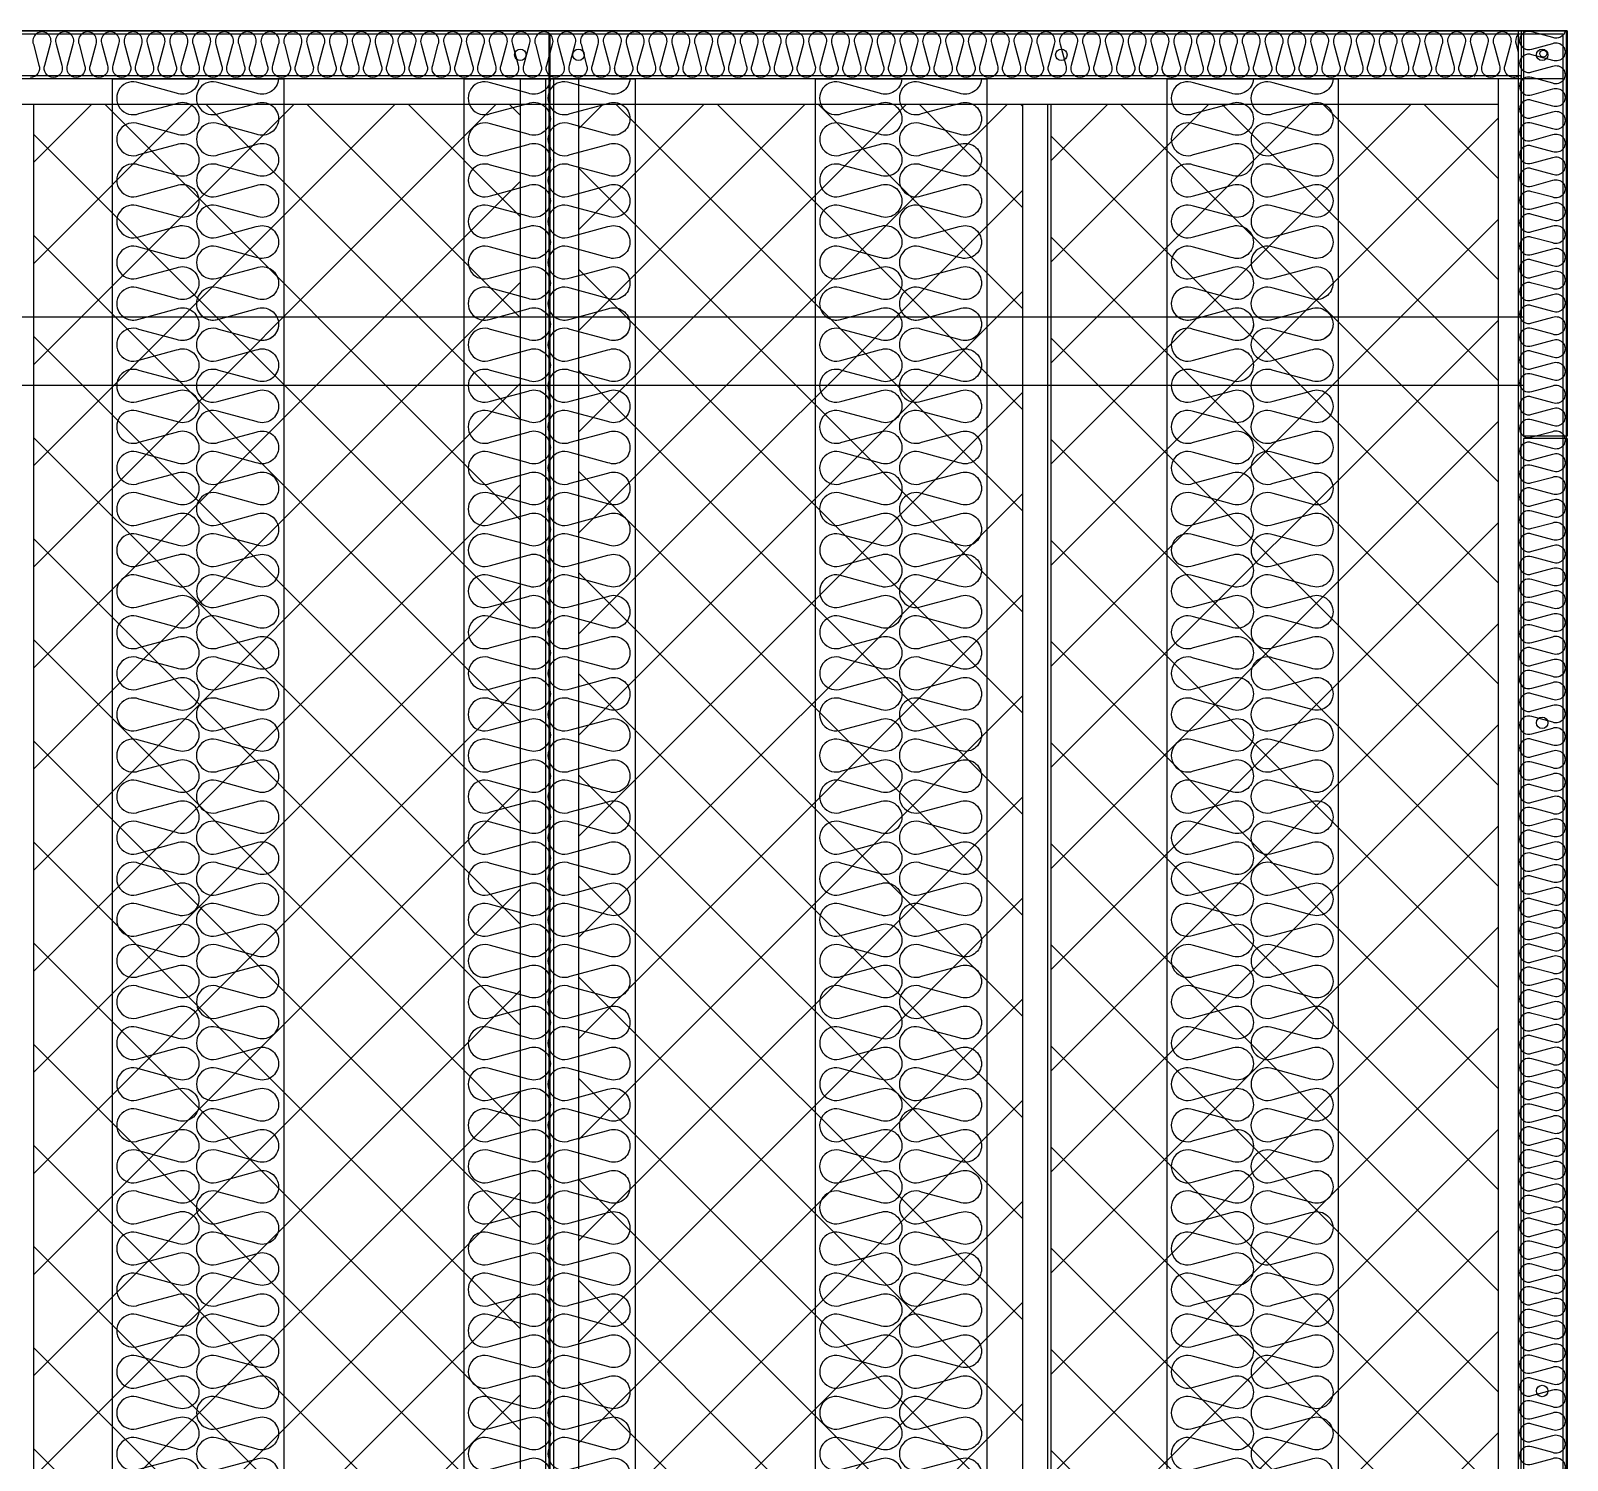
# Model space of a CAD drawing. Header units: millimetres. Extents: x 2376 to 31783, y 3878 to 24674.
# Drawn here: x 22456 to 23799, y 11832 to 13081 of the extents above; entities that cross this region are included whole.
import ezdxf

# ---------------------------------------------------------------- set-up
doc = ezdxf.new("R2010")
doc.units = ezdxf.units.MM
doc.linetypes.add('HIDDEN', pattern=[0.375, 0.25, -0.125])
doc.layers.add('SMS', color=220, linetype='Continuous')
doc.layers.add('숨은선', color=5, linetype='HIDDEN')

# ---------------------------------------------------------------- blocks, each defined once
blk = doc.blocks.new('SP 200RT')
at = {"color": 7}
for p, q in [((-109298.6, -79919.9), (-109298.6, -82797.9)), ((-109148.6, -79919.9), (-109148.6, -82797.9))]:
    blk.add_line(p, q, dxfattribs=at)
blk.add_line((-109298.6, -79919.9), (-109148.6, -79919.9))
at = {"layer": 'SMS', "color": 5}
for points in [[(-109222.8, -79919.9, -0.504262), (-109242.3, -79932.4), (-109275.2, -79923.4, 1.449198), (-109275.2, -79950.3), (-109242.3, -79941.4, -0.524856), (-109222.8, -79954.8, -0.524856), (-109242.3, -79968.3), (-109275.2, -79959.4, 1.449198), (-109275.2, -79986.2), (-109242.3, -79977.3, -0.524856), (-109222.8, -79990.7, -0.524856), (-109242.3, -80004.2), (-109275.2, -79995.3, 1.449198), (-109275.2, -80022.1), (-109242.3, -80013.2, -0.524856), (-109222.8, -80026.7, -0.524856), (-109242.3, -80040.1), (-109275.2, -80031.2, 1.449198), (-109275.2, -80058), (-109242.3, -80049.1, -0.524856), (-109222.8, -80062.6, -0.524856), (-109242.3, -80076), (-109275.2, -80067.1, 1.449198), (-109275.2, -80093.9), (-109242.3, -80085, -0.524856), (-109222.8, -80098.5, -0.524856), (-109242.3, -80111.9), (-109275.2, -80103, 1.449198), (-109275.2, -80129.9), (-109242.3, -80121, -0.524856), (-109222.8, -80134.4, -0.417249), (-109237.3, -80148.7)], [(-109153.2, -79919.9, -0.504262), (-109172.6, -79932.4), (-109205.5, -79923.4, 1.449198), (-109205.5, -79950.3), (-109172.6, -79941.4, -0.524856), (-109153.2, -79954.8, -0.524856), (-109172.6, -79968.3), (-109205.5, -79959.4, 1.449198), (-109205.5, -79986.2), (-109172.6, -79977.3, -0.524856), (-109153.2, -79990.7, -0.524856), (-109172.6, -80004.2), (-109205.5, -79995.3, 1.449198), (-109205.5, -80022.1), (-109172.6, -80013.2, -0.524856), (-109153.2, -80026.7, -0.524856), (-109172.6, -80040.1), (-109205.5, -80031.2, 1.449198), (-109205.5, -80058), (-109172.6, -80049.1, -0.524856), (-109153.2, -80062.6, -0.524856), (-109172.6, -80076), (-109205.5, -80067.1, 1.449198), (-109205.5, -80093.9), (-109172.6, -80085, -0.524856), (-109153.2, -80098.5, -0.524856), (-109172.6, -80111.9), (-109205.5, -80103, 1.449198), (-109205.5, -80129.9), (-109172.6, -80121, -0.524856), (-109153.2, -80134.4, -0.417249), (-109167.7, -80148.7)], [(-109294.2, -80120, 0.446849), (-109275.2, -80129.9), (-109242.3, -80121, -0.524856), (-109222.8, -80134.4, -0.524856), (-109242.3, -80147.8), (-109275.2, -80138.9, 1.449198), (-109275.2, -80165.8), (-109242.3, -80156.9, -0.524856), (-109222.8, -80170.3, -0.524856), (-109242.3, -80183.7), (-109275.2, -80174.8, 1.449198), (-109275.2, -80201.7), (-109242.3, -80192.8, -0.524856), (-109222.8, -80206.2, -0.524856), (-109242.3, -80219.6), (-109275.2, -80210.7, 1.449198), (-109275.2, -80237.6), (-109242.3, -80228.7, -0.524856), (-109222.8, -80242.1, -0.524856), (-109242.3, -80255.5), (-109275.2, -80246.6, 1.449198), (-109275.2, -80273.5), (-109242.3, -80264.6, -0.524856), (-109222.8, -80278, -0.524856), (-109242.3, -80291.5), (-109275.2, -80282.5, 1.449198), (-109275.2, -80309.4), (-109242.3, -80300.5, -0.524856), (-109222.8, -80313.9, -0.524856), (-109242.3, -80327.4), (-109275.2, -80318.5, 1.449198), (-109275.2, -80345.3), (-109242.3, -80336.4, -0.524856), (-109222.8, -80349.8, -0.524856), (-109242.3, -80363.3), (-109275.2, -80354.4, 1.449198), (-109275.2, -80381.2), (-109242.3, -80372.3, -0.524856), (-109222.8, -80385.8, -0.524856), (-109242.3, -80399.2), (-109275.2, -80390.3, 1.449198), (-109275.2, -80417.1), (-109242.3, -80408.2, -0.524856), (-109222.8, -80421.7, -0.524856), (-109242.3, -80435.1), (-109275.2, -80426.2, 1.449198), (-109275.2, -80453), (-109242.3, -80444.1, -0.524856), (-109222.8, -80457.6, -0.524856), (-109242.3, -80471), (-109275.2, -80462.1, 1.449198), (-109275.2, -80489), (-109242.3, -80480.1, -0.524856), (-109222.8, -80493.5, -0.524856), (-109242.3, -80506.9), (-109275.2, -80498, 1.449198), (-109275.2, -80524.9), (-109242.3, -80516, -0.524856), (-109222.8, -80529.4, -0.524856), (-109242.3, -80542.8), (-109275.2, -80533.9, 1.449198), (-109275.2, -80560.8), (-109242.3, -80551.9, -0.524856), (-109222.8, -80565.3, -0.524856), (-109242.3, -80578.7), (-109275.2, -80569.8, 1.449198), (-109275.2, -80596.7), (-109242.3, -80587.8, -0.524856), (-109222.8, -80601.2, -0.524856), (-109242.3, -80614.6), (-109275.2, -80605.7, 1.449198), (-109275.2, -80632.6), (-109242.3, -80623.7, -0.524856), (-109222.8, -80637.1, -0.524856), (-109242.3, -80650.6), (-109275.2, -80641.6, 1.449198), (-109275.2, -80668.5), (-109242.3, -80659.6, -0.524856), (-109222.8, -80673, -0.524856), (-109242.3, -80686.5), (-109275.2, -80677.6, 1.449198), (-109275.2, -80704.4), (-109242.3, -80695.5, -0.524856), (-109222.8, -80708.9, -0.524856), (-109242.3, -80722.4), (-109275.2, -80713.5, 1.449198), (-109275.2, -80740.3), (-109242.3, -80731.4, -0.524856), (-109222.8, -80744.9, -0.524856), (-109242.3, -80758.3), (-109275.2, -80749.4, 1.449198), (-109275.2, -80776.2), (-109242.3, -80767.3, -0.524856), (-109222.8, -80780.8, -0.524856), (-109242.3, -80794.2), (-109275.2, -80785.3, 1.449198), (-109275.2, -80812.1), (-109242.3, -80803.2, -0.524856), (-109222.8, -80816.7, -0.524856), (-109242.3, -80830.1), (-109275.2, -80821.2, 1.449198), (-109275.2, -80848.1), (-109242.3, -80839.2, -0.524856), (-109222.8, -80852.6, -0.524856), (-109242.3, -80866), (-109275.2, -80857.1, 1.449198), (-109275.2, -80884), (-109242.3, -80875.1, -0.524856), (-109222.8, -80888.5, -0.524856), (-109242.3, -80901.9), (-109275.2, -80893, 1.449198), (-109275.2, -80919.9), (-109242.3, -80911, -0.524856), (-109222.8, -80924.4, -0.524856), (-109242.3, -80937.8), (-109275.2, -80928.9, 1.449198), (-109275.2, -80955.8), (-109242.3, -80946.9, -0.524856), (-109222.8, -80960.3, -0.524856), (-109242.3, -80973.7), (-109275.2, -80964.8, 1.449198), (-109275.2, -80991.7), (-109242.3, -80982.8, -0.524856), (-109222.8, -80996.2, -0.524856), (-109242.3, -81009.7), (-109275.2, -81000.7, 1.449198), (-109275.2, -81027.6), (-109242.3, -81018.7, -0.524856), (-109222.8, -81032.1, -0.524856), (-109242.3, -81045.6), (-109275.2, -81036.7, 1.449198), (-109275.2, -81063.5), (-109242.3, -81054.6, -0.524856), (-109222.8, -81068, -0.524856), (-109242.3, -81081.5), (-109275.2, -81072.6, 1.449198), (-109275.2, -81099.4), (-109242.3, -81090.5, -0.524856), (-109222.8, -81104, -0.524856), (-109242.3, -81117.4), (-109275.2, -81108.5, 1.449198), (-109275.2, -81135.3), (-109242.3, -81126.4, -0.524856), (-109222.8, -81139.9, -0.524856)], [(-109224.5, -80120, 0.446849), (-109205.5, -80129.9), (-109172.6, -80121, -0.524856), (-109153.2, -80134.4, -0.524856), (-109172.6, -80147.8), (-109205.5, -80138.9, 1.449198), (-109205.5, -80165.8), (-109172.6, -80156.9, -0.524856), (-109153.2, -80170.3, -0.524856), (-109172.6, -80183.7), (-109205.5, -80174.8, 1.449198), (-109205.5, -80201.7), (-109172.6, -80192.8, -0.524856), (-109153.2, -80206.2, -0.524856), (-109172.6, -80219.6), (-109205.5, -80210.7, 1.449198), (-109205.5, -80237.6), (-109172.6, -80228.7, -0.524856), (-109153.2, -80242.1, -0.524856), (-109172.6, -80255.5), (-109205.5, -80246.6, 1.449198), (-109205.5, -80273.5), (-109172.6, -80264.6, -0.524856), (-109153.2, -80278, -0.524856), (-109172.6, -80291.5), (-109205.5, -80282.5, 1.449198), (-109205.5, -80309.4), (-109172.6, -80300.5, -0.524856), (-109153.2, -80313.9, -0.524856), (-109172.6, -80327.4), (-109205.5, -80318.5, 1.449198), (-109205.5, -80345.3), (-109172.6, -80336.4, -0.524856), (-109153.2, -80349.8, -0.524856), (-109172.6, -80363.3), (-109205.5, -80354.4, 1.449198), (-109205.5, -80381.2), (-109172.6, -80372.3, -0.524856), (-109153.2, -80385.8, -0.524856), (-109172.6, -80399.2), (-109205.5, -80390.3, 1.449198), (-109205.5, -80417.1), (-109172.6, -80408.2, -0.524856), (-109153.2, -80421.7, -0.524856), (-109172.6, -80435.1), (-109205.5, -80426.2, 1.449198), (-109205.5, -80453), (-109172.6, -80444.1, -0.524856), (-109153.2, -80457.6, -0.524856), (-109172.6, -80471), (-109205.5, -80462.1, 1.449198), (-109205.5, -80489), (-109172.6, -80480.1, -0.524856), (-109153.2, -80493.5, -0.524856), (-109172.6, -80506.9), (-109205.5, -80498, 1.449198), (-109205.5, -80524.9), (-109172.6, -80516, -0.524856), (-109153.2, -80529.4, -0.524856), (-109172.6, -80542.8), (-109205.5, -80533.9, 1.449198), (-109205.5, -80560.8), (-109172.6, -80551.9, -0.524856), (-109153.2, -80565.3, -0.524856), (-109172.6, -80578.7), (-109205.5, -80569.8, 1.449198), (-109205.5, -80596.7), (-109172.6, -80587.8, -0.524856), (-109153.2, -80601.2, -0.524856), (-109172.6, -80614.6), (-109205.5, -80605.7, 1.449198), (-109205.5, -80632.6), (-109172.6, -80623.7, -0.524856), (-109153.2, -80637.1, -0.524856), (-109172.6, -80650.6), (-109205.5, -80641.6, 1.449198), (-109205.5, -80668.5), (-109172.6, -80659.6, -0.524856), (-109153.2, -80673, -0.524856), (-109172.6, -80686.5), (-109205.5, -80677.6, 1.449198), (-109205.5, -80704.4), (-109172.6, -80695.5, -0.524856), (-109153.2, -80708.9, -0.524856), (-109172.6, -80722.4), (-109205.5, -80713.5, 1.449198), (-109205.5, -80740.3), (-109172.6, -80731.4, -0.524856), (-109153.2, -80744.9, -0.524856), (-109172.6, -80758.3), (-109205.5, -80749.4, 1.449198), (-109205.5, -80776.2), (-109172.6, -80767.3, -0.524856), (-109153.2, -80780.8, -0.524856), (-109172.6, -80794.2), (-109205.5, -80785.3, 1.449198), (-109205.5, -80812.1), (-109172.6, -80803.2, -0.524856), (-109153.2, -80816.7, -0.524856), (-109172.6, -80830.1), (-109205.5, -80821.2, 1.449198), (-109205.5, -80848.1), (-109172.6, -80839.2, -0.524856), (-109153.2, -80852.6, -0.524856), (-109172.6, -80866), (-109205.5, -80857.1, 1.449198), (-109205.5, -80884), (-109172.6, -80875.1, -0.524856), (-109153.2, -80888.5, -0.524856), (-109172.6, -80901.9), (-109205.5, -80893, 1.449198), (-109205.5, -80919.9), (-109172.6, -80911, -0.524856), (-109153.2, -80924.4, -0.524856), (-109172.6, -80937.8), (-109205.5, -80928.9, 1.449198), (-109205.5, -80955.8), (-109172.6, -80946.9, -0.524856), (-109153.2, -80960.3, -0.524856), (-109172.6, -80973.7), (-109205.5, -80964.8, 1.449198), (-109205.5, -80991.7), (-109172.6, -80982.8, -0.524856), (-109153.2, -80996.2, -0.524856), (-109172.6, -81009.7), (-109205.5, -81000.7, 1.449198), (-109205.5, -81027.6), (-109172.6, -81018.7, -0.524856), (-109153.2, -81032.1, -0.524856), (-109172.6, -81045.6), (-109205.5, -81036.7, 1.449198), (-109205.5, -81063.5), (-109172.6, -81054.6, -0.524856), (-109153.2, -81068, -0.524856), (-109172.6, -81081.5), (-109205.5, -81072.6, 1.449198), (-109205.5, -81099.4), (-109172.6, -81090.5, -0.524856), (-109153.2, -81104, -0.524856), (-109172.6, -81117.4), (-109205.5, -81108.5, 1.449198), (-109205.5, -81135.3), (-109172.6, -81126.4, -0.524856), (-109153.2, -81139.9, -0.524856)]]:
    blk.add_lwpolyline(points, format="xyb", dxfattribs=at)
blk = doc.blocks.new('SCR 175')
at = {"ltscale": 500}
h = blk.add_hatch(dxfattribs=at)
h.set_pattern_fill('ANSI37', color=251, scale=500)
h.set_pattern_definition([(45, (-127082.43, -95385.714), (-44.19417, 44.19417), []), (135, (-127082.43, -95385.714), (-44.19417, -44.19417), [])])
h.paths.add_polyline_path([(-97669.3, -79941.9), (-98094.8, -79941.9), (-98094.8, -82774.9), (-97669.3, -82774.9)])
h = blk.add_hatch(dxfattribs=at)
h.set_pattern_fill('ANSI37', color=251, scale=500)
h.set_pattern_definition([(45, (-127077.43, -95385.714), (-44.19417, 44.19417), []), (135, (-127077.43, -95385.714), (-44.19417, -44.19417), [])])
h.paths.add_polyline_path([(-97618.2, -82774.9), (-97230.2, -82774.9), (-97230.2, -79941.9), (-97618.2, -79941.9)])
h = blk.add_hatch(dxfattribs=at)
h.set_pattern_fill('ANSI37', color=251, scale=500)
h.set_pattern_definition([(45, (-127254.93, -95385.714), (-44.19417, 44.19417), []), (135, (-127254.93, -95385.714), (-44.19417, -44.19417), [])])
h.paths.add_polyline_path([(-96814.3, -79941.9), (-97205.2, -79941.9), (-97205.2, -82774.9), (-96814.3, -82774.9)])
at = {"color": 251, "ltscale": 500}
for p, q in [((-97644.2, -79880.4), (-98564.8, -79880.4)), ((-97644.2, -79880.4), (-98564.8, -79880.4)), ((-97644.2, -79880.4), (-97644.2, -82836.4)), ((-97643.3, -79880.4), (-97643.3, -82836.4)), ((-96757.8, -79880.4), (-97643.3, -79880.4)), ((-96757.8, -79880.4), (-96757.8, -82836.4)), ((-97644.2, -79916.9), (-98564.8, -79916.9)), ((-97644.2, -79919.4), (-98564.8, -79919.4)), ((-97669.3, -79919.4), (-97669.3, -82797.4)), ((-97647.3, -79919.4), (-97647.3, -82797.4)), ((-96794.3, -79916.9), (-97643.3, -79916.9)), ((-96757.8, -79919.4), (-97643.3, -79919.4)), ((-97640.2, -79919.4), (-97640.2, -82797.4)), ((-97618.2, -79919.4), (-97618.2, -82797.4)), ((-96814.3, -79919.4), (-96814.3, -82797.4)), ((-96796.8, -79919.4), (-96796.8, -82797.4)), ((-96794.3, -79916.9), (-96794.3, -82799.9)), ((-97644.2, -79941.9), (-98564.8, -79941.9)), ((-98094.8, -79941.9), (-98094.8, -82774.9)), ((-96814.3, -79941.9), (-97643.3, -79941.9)), ((-97230.2, -79941.9), (-97230.2, -82774.9)), ((-97208.2, -79941.9), (-97208.2, -82774.9)), ((-97205.2, -79941.9), (-97205.2, -82774.9))]:
    blk.add_line(p, q, dxfattribs=at)
for centre in [(-97669.2, -79898.4), (-97618.3, -79898.4), (-97196.2, -79898.4), (-96775.8, -79898.4), (-96775.8, -80482.4), (-96775.8, -81066.4)]:
    blk.add_circle(centre, 5, dxfattribs=at)
blk = doc.blocks.new('2')
for p, q in [((22953.3, 13081.2), (21098.3, 13081.2)), ((21138.3, 13081.2), (23759.2, 13081.2)), ((22953.3, 13081.2), (23798.3, 13081.2)), ((23759.2, 13043), (23759.2, 13081.2)), ((23759.2, 12831.2), (23759.2, 13081.2)), ((23761, 13081.2), (23761, 12726.7)), ((23799.2, 13081.2), (23761, 13081.2)), ((23798.3, 13081.2), (23798.3, 10081.2)), ((23799.2, 13081.2), (23799.2, 12726.7)), ((23799.2, 12726.7), (23761, 12726.7)), ((23761, 12724.9), (23761, 10582.9)), ((23799.2, 12724.9), (23761, 12724.9)), ((23799.2, 12724.9), (23799.2, 10582.9))]:
    blk.add_line(p, q)
at = {"color": 7}
for p, q in [((21098.3, 13081.2), (22953.3, 13081.2)), ((23798.3, 13081.2), (22953.3, 13081.2)), ((23756.3, 13081.2), (23756.3, 10161.2)), ((23798.3, 13081.2), (23798.3, 10081.2)), ((23756.3, 13039.2), (21140.3, 13039.2))]:
    blk.add_line(p, q, dxfattribs=at)
at = {"ltscale": 500}
for p, q in [((21136.5, 12831.2), (23761, 12831.2)), ((21136.5, 12771.3), (23761, 12771.3))]:
    blk.add_line(p, q, dxfattribs=at)
blk.add_circle((23778.3, 13061.2), 3)
at = {"layer": 'SMS', "color": 5, "elevation": 0}
for points in [[(22982.2, 13080, 0.446849), (22976.8, 13069.4), (22981.7, 13051.2, -0.524856), (22974.2, 13040.4, -0.524856), (22966.8, 13051.2), (22971.7, 13069.4, 1.449198), (22956.8, 13069.4), (22961.7, 13051.2, -0.524856), (22954.3, 13040.4, -0.524856), (22946.8, 13051.2), (22951.8, 13069.4, 1.449198), (22936.9, 13069.4), (22941.8, 13051.2, -0.524856), (22934.3, 13040.4, -0.524856), (22926.9, 13051.2), (22931.8, 13069.4, 1.449198), (22916.9, 13069.4), (22921.8, 13051.2, -0.524856), (22914.4, 13040.4, -0.524856), (22906.9, 13051.2), (22911.9, 13069.4, 1.449198), (22897, 13069.4), (22901.9, 13051.2, -0.524856), (22894.4, 13040.4, -0.524856), (22887, 13051.2), (22891.9, 13069.4, 1.449198), (22877, 13069.4), (22881.9, 13051.2, -0.524856), (22874.5, 13040.4, -0.524856), (22867, 13051.2), (22872, 13069.4, 1.449198), (22857.1, 13069.4), (22862, 13051.2, -0.524856), (22854.5, 13040.4, -0.524856), (22847.1, 13051.2), (22852, 13069.4, 1.449198), (22837.1, 13069.4), (22842, 13051.2, -0.524856), (22834.6, 13040.4, -0.524856), (22827.1, 13051.2), (22832.1, 13069.4, 1.449198), (22817.2, 13069.4), (22822.1, 13051.2, -0.524856), (22814.6, 13040.4, -0.524856), (22807.2, 13051.2), (22812.1, 13069.4, 1.449198), (22797.2, 13069.4), (22802.1, 13051.2, -0.524856), (22794.7, 13040.4, -0.524856), (22787.2, 13051.2), (22792.2, 13069.4, 1.449198), (22777.3, 13069.4), (22782.2, 13051.2, -0.524856), (22774.7, 13040.4, -0.524856), (22767.3, 13051.2), (22772.2, 13069.4, 1.449198), (22757.3, 13069.4), (22762.2, 13051.2, -0.524856), (22754.8, 13040.4, -0.524856), (22747.3, 13051.2), (22752.3, 13069.4, 1.449198), (22737.4, 13069.4), (22742.3, 13051.2, -0.524856), (22734.8, 13040.4, -0.524856), (22727.4, 13051.2), (22732.3, 13069.4, 1.449198), (22717.4, 13069.4), (22722.3, 13051.2, -0.524856), (22714.9, 13040.4, -0.524856), (22707.4, 13051.2), (22712.4, 13069.4, 1.449198), (22697.5, 13069.4), (22702.4, 13051.2, -0.524856), (22694.9, 13040.4, -0.524856), (22687.5, 13051.2), (22692.4, 13069.4, 1.449198), (22677.5, 13069.4), (22682.4, 13051.2, -0.524856), (22675, 13040.4, -0.524856), (22667.5, 13051.2), (22672.5, 13069.4, 1.449198), (22657.6, 13069.4), (22662.5, 13051.2, -0.524856), (22655, 13040.4, -0.524856), (22647.6, 13051.2), (22652.5, 13069.4, 1.449198), (22637.6, 13069.4), (22642.5, 13051.2, -0.524856), (22635.1, 13040.4, -0.524856), (22627.6, 13051.2), (22632.6, 13069.4, 1.449198), (22617.7, 13069.4), (22622.6, 13051.2, -0.524856), (22615.1, 13040.4, -0.524856), (22607.7, 13051.2), (22612.6, 13069.4, 1.449198), (22597.7, 13069.4), (22602.6, 13051.2, -0.524856), (22595.2, 13040.4, -0.524856), (22587.7, 13051.2), (22592.7, 13069.4, 1.449198), (22577.8, 13069.4), (22582.7, 13051.2, -0.524856), (22575.2, 13040.4, -0.524856), (22567.8, 13051.2), (22572.7, 13069.4, 1.449198), (22557.8, 13069.4), (22562.7, 13051.2, -0.524856), (22555.3, 13040.4, -0.524856), (22547.8, 13051.2), (22552.8, 13069.4, 1.449198), (22537.9, 13069.4), (22542.8, 13051.2, -0.524856), (22535.3, 13040.4, -0.524856), (22527.9, 13051.2), (22532.8, 13069.4, 1.449198), (22517.9, 13069.4), (22522.8, 13051.2, -0.524856), (22515.4, 13040.4, -0.524856), (22507.9, 13051.2), (22512.9, 13069.4, 1.449198), (22498, 13069.4), (22502.9, 13051.2, -0.524856), (22495.4, 13040.4, -0.524856), (22488, 13051.2), (22492.9, 13069.4, 1.449198), (22478, 13069.4), (22482.9, 13051.2, -0.524856), (22475.5, 13040.4, -0.524856), (22468, 13051.2), (22473, 13069.4, 1.449198), (22458.1, 13069.4), (22463, 13051.2, -0.524856), (22455.5, 13040.4, -0.524856)], [(23457.4, 13041.6, -0.144343), (23453, 13040.4, -0.524856), (23445.6, 13051.2), (23450.5, 13069.4, 1.449198), (23435.6, 13069.4), (23440.5, 13051.2, -0.524856), (23433.1, 13040.4, -0.524856), (23425.6, 13051.2), (23430.6, 13069.4, 1.449198), (23415.7, 13069.4), (23420.6, 13051.2, -0.524856), (23413.1, 13040.4, -0.524856), (23405.7, 13051.2), (23410.6, 13069.4, 1.449198), (23395.7, 13069.4), (23400.6, 13051.2, -0.524856), (23393.2, 13040.4, -0.524856), (23385.7, 13051.2), (23390.7, 13069.4, 1.449198), (23375.8, 13069.4), (23380.7, 13051.2, -0.524856), (23373.2, 13040.4, -0.524856), (23365.8, 13051.2), (23370.7, 13069.4, 1.449198), (23355.8, 13069.4), (23360.7, 13051.2, -0.524856), (23353.3, 13040.4, -0.524856), (23345.8, 13051.2), (23350.8, 13069.4, 1.449198), (23335.9, 13069.4), (23340.8, 13051.2, -0.524856), (23333.3, 13040.4, -0.524856), (23325.9, 13051.2), (23330.8, 13069.4, 1.449198), (23315.9, 13069.4), (23320.8, 13051.2, -0.524856), (23313.4, 13040.4, -0.524856), (23305.9, 13051.2), (23310.9, 13069.4, 1.449198), (23296, 13069.4), (23300.9, 13051.2, -0.524856), (23293.4, 13040.4, -0.524856), (23286, 13051.2), (23290.9, 13069.4, 1.449198), (23276, 13069.4), (23280.9, 13051.2, -0.524856), (23273.5, 13040.4, -0.524856), (23266, 13051.2), (23271, 13069.4, 1.449198), (23256.1, 13069.4), (23261, 13051.2, -0.524856), (23253.5, 13040.4, -0.524856), (23246.1, 13051.2), (23251, 13069.4, 1.449198), (23236.1, 13069.4), (23241, 13051.2, -0.524856), (23233.6, 13040.4, -0.524856), (23226.1, 13051.2), (23231.1, 13069.4, 1.449198), (23216.2, 13069.4), (23221.1, 13051.2, -0.524856), (23213.6, 13040.4, -0.524856), (23206.2, 13051.2), (23211.1, 13069.4, 1.449198), (23196.2, 13069.4), (23201.1, 13051.2, -0.524856), (23193.7, 13040.4, -0.524856), (23186.2, 13051.2), (23191.2, 13069.4, 1.449198), (23176.3, 13069.4), (23181.2, 13051.2, -0.524856), (23173.7, 13040.4, -0.524856), (23166.3, 13051.2), (23171.2, 13069.4, 1.449198), (23156.3, 13069.4), (23161.2, 13051.2, -0.524856), (23153.8, 13040.4, -0.524856), (23146.3, 13051.2), (23151.3, 13069.4, 1.449198), (23136.4, 13069.4), (23141.3, 13051.2, -0.524856), (23133.8, 13040.4, -0.524856), (23126.4, 13051.2), (23131.3, 13069.4, 1.449198), (23116.4, 13069.4), (23121.3, 13051.2, -0.524856), (23113.9, 13040.4, -0.524856), (23106.4, 13051.2), (23111.4, 13069.4, 1.449198), (23096.5, 13069.4), (23101.4, 13051.2, -0.524856), (23093.9, 13040.4, -0.524856), (23086.5, 13051.2), (23091.4, 13069.4, 1.449198), (23076.5, 13069.4), (23081.4, 13051.2, -0.524856), (23074, 13040.4, -0.524856), (23066.5, 13051.2), (23071.5, 13069.4, 1.449198), (23056.6, 13069.4), (23061.5, 13051.2, -0.524856), (23054, 13040.4, -0.524856), (23046.6, 13051.2), (23051.5, 13069.4, 1.449198), (23036.6, 13069.4), (23041.5, 13051.2, -0.524856), (23034.1, 13040.4, -0.524856), (23026.6, 13051.2), (23031.6, 13069.4, 1.449198), (23016.7, 13069.4), (23021.6, 13051.2, -0.524856), (23014.1, 13040.4, -0.524856), (23006.7, 13051.2), (23011.6, 13069.4, 1.449198), (22996.7, 13069.4), (23001.6, 13051.2, -0.524856), (22994.2, 13040.4, -0.524856), (22986.7, 13051.2), (22991.7, 13069.4, 1.449198), (22976.8, 13069.4), (22981.7, 13051.2, -0.524856), (22974.2, 13040.4, -0.417249), (22966.3, 13048.4)], [(23756.3, 13041.4, -0.131401), (23752.3, 13040.4, -0.524856), (23744.8, 13051.2), (23749.8, 13069.4, 1.449198), (23734.9, 13069.4), (23739.8, 13051.2, -0.524856), (23732.3, 13040.4, -0.524856), (23724.9, 13051.2), (23729.8, 13069.4, 1.449198), (23714.9, 13069.4), (23719.8, 13051.2, -0.524856), (23712.4, 13040.4, -0.524856), (23704.9, 13051.2), (23709.9, 13069.4, 1.449198), (23695, 13069.4), (23699.9, 13051.2, -0.524856), (23692.4, 13040.4, -0.524856), (23685, 13051.2), (23689.9, 13069.4, 1.449198), (23675, 13069.4), (23679.9, 13051.2, -0.524856), (23672.5, 13040.4, -0.524856), (23665, 13051.2), (23670, 13069.4, 1.449198), (23655.1, 13069.4), (23660, 13051.2, -0.524856), (23652.5, 13040.4, -0.524856), (23645.1, 13051.2), (23650, 13069.4, 1.449198), (23635.1, 13069.4), (23640, 13051.2, -0.524856), (23632.6, 13040.4, -0.524856), (23625.1, 13051.2), (23630.1, 13069.4, 1.449198), (23615.2, 13069.4), (23620.1, 13051.2, -0.524856), (23612.6, 13040.4, -0.524856), (23605.2, 13051.2), (23610.1, 13069.4, 1.449198), (23595.2, 13069.4), (23600.1, 13051.2, -0.524856), (23592.7, 13040.4, -0.524856), (23585.2, 13051.2), (23590.2, 13069.4, 1.449198), (23575.3, 13069.4), (23580.2, 13051.2, -0.524856), (23572.7, 13040.4, -0.524856), (23565.3, 13051.2), (23570.2, 13069.4, 1.449198), (23555.3, 13069.4), (23560.2, 13051.2, -0.524856), (23552.8, 13040.4, -0.524856), (23545.3, 13051.2), (23550.3, 13069.4, 1.449198), (23535.4, 13069.4), (23540.3, 13051.2, -0.524856), (23532.8, 13040.4, -0.524856), (23525.4, 13051.2), (23530.3, 13069.4, 1.449198), (23515.4, 13069.4), (23520.3, 13051.2, -0.524856), (23512.9, 13040.4, -0.524856), (23505.4, 13051.2), (23510.4, 13069.4, 1.449198), (23495.5, 13069.4), (23500.4, 13051.2, -0.524856), (23492.9, 13040.4, -0.524856), (23485.5, 13051.2), (23490.4, 13069.4, 1.449198), (23475.5, 13069.4), (23480.4, 13051.2, -0.524856), (23473, 13040.4, -0.524856), (23465.5, 13051.2), (23470.5, 13069.4, 1.449198), (23455.6, 13069.4), (23460.5, 13051.2, -0.524856), (23453, 13040.4, -0.417249), (23445.1, 13048.4)], [(23756.3, 13077.9, 0.2951), (23754.5, 13069.4), (23756.3, 13062.7)], [(23797.2, 13081.2, -0.468181), (23786.5, 13075.2), (23768.2, 13080.2, 0.524856), (23757.4, 13072.7, 0.524856), (23768.2, 13065.2), (23786.5, 13070.2, -1.449198), (23786.5, 13055.3), (23768.2, 13060.2, 0.524856), (23757.4, 13052.7, 0.524856), (23768.2, 13045.3), (23786.5, 13050.2, -1.449198), (23786.5, 13035.3), (23768.2, 13040.3, 0.524856), (23757.4, 13032.8, 0.524856), (23768.2, 13025.3), (23786.5, 13030.3, -1.449198), (23786.5, 13015.4), (23768.2, 13020.3, 0.524856), (23757.4, 13012.8, 0.524856), (23768.2, 13005.4), (23786.5, 13010.3, -1.449198), (23786.5, 12995.4), (23768.2, 13000.4, 0.524856), (23757.4, 12992.9, 0.524856), (23768.2, 12985.4), (23786.5, 12990.4, -1.449198), (23786.5, 12975.5), (23768.2, 12980.4, 0.524856), (23757.4, 12972.9, 0.524856), (23768.2, 12965.5), (23786.5, 12970.4, -1.449198), (23786.5, 12955.5), (23768.2, 12960.5, 0.524856), (23757.4, 12953, 0.524856), (23768.2, 12945.5), (23786.5, 12950.5, -1.449198), (23786.5, 12935.6), (23768.2, 12940.5, 0.524856), (23757.4, 12933, 0.524856), (23768.2, 12925.6), (23786.5, 12930.5, -1.449198), (23786.5, 12915.6), (23768.2, 12920.6, 0.524856), (23757.4, 12913.1, 0.524856), (23768.2, 12905.6), (23786.5, 12910.6, -1.449198), (23786.5, 12895.7), (23768.2, 12900.6, 0.524856), (23757.4, 12893.1, 0.524856), (23768.2, 12885.7), (23786.5, 12890.6, -1.449198), (23786.5, 12875.7), (23768.2, 12880.7, 0.524856), (23757.4, 12873.2, 0.524856), (23768.2, 12865.7), (23786.5, 12870.7, -1.449198), (23786.5, 12855.8), (23768.2, 12860.7, 0.524856), (23757.4, 12853.2, 0.524856), (23768.2, 12845.8), (23786.5, 12850.7, -1.449198), (23786.5, 12835.8), (23768.2, 12840.8, 0.524856), (23757.4, 12833.3, 0.524856), (23768.2, 12825.8), (23786.5, 12830.8, -1.449198), (23786.5, 12815.9), (23768.2, 12820.8, 0.524856), (23757.4, 12813.3, 0.524856), (23768.2, 12805.9), (23786.5, 12810.8, -1.449198), (23786.5, 12795.9), (23768.2, 12800.9, 0.524856), (23757.4, 12793.4, 0.524856), (23768.2, 12785.9), (23786.5, 12790.9, -1.449198), (23786.5, 12776), (23768.2, 12780.9, 0.524856), (23757.4, 12773.4, 0.524856), (23768.2, 12766), (23786.5, 12770.9, -1.449198), (23786.5, 12756), (23768.2, 12761, 0.524856), (23757.4, 12753.5, 0.524856), (23768.2, 12746), (23786.5, 12751, -1.449198), (23786.5, 12736.1), (23768.2, 12741, 0.524856), (23757.4, 12733.5, 0.524856), (23768.2, 12726.1), (23786.5, 12731, -1.449198), (23786.5, 12716.1), (23768.2, 12721.1, 0.524856), (23757.4, 12713.6, 0.524856), (23768.2, 12706.1), (23786.5, 12711.1, -1.449198), (23786.5, 12696.2), (23768.2, 12701.1, 0.524856), (23757.4, 12693.6, 0.524856), (23768.2, 12686.2), (23786.5, 12691.1, -1.449198), (23786.5, 12676.2), (23768.2, 12681.2, 0.524856), (23757.4, 12673.7, 0.524856), (23768.2, 12666.2), (23786.5, 12671.2, -1.449198), (23786.5, 12656.3), (23768.2, 12661.2, 0.524856), (23757.4, 12653.7, 0.524856), (23768.2, 12646.3), (23786.5, 12651.2, -1.449198), (23786.5, 12636.3), (23768.2, 12641.3, 0.524856), (23757.4, 12633.8, 0.524856), (23768.2, 12626.3), (23786.5, 12631.3, -1.449198), (23786.5, 12616.4), (23768.2, 12621.3, 0.524856), (23757.4, 12613.8, 0.524856), (23768.2, 12606.4), (23786.5, 12611.3, -1.449198), (23786.5, 12596.4), (23768.2, 12601.4, 0.524856), (23757.4, 12593.9, 0.524856), (23768.2, 12586.4), (23786.5, 12591.4, -1.449198), (23786.5, 12576.5), (23768.2, 12581.4, 0.524856), (23757.4, 12573.9, 0.524856), (23768.2, 12566.5), (23786.5, 12571.4, -1.449198), (23786.5, 12556.5), (23768.2, 12561.5, 0.524856), (23757.4, 12554, 0.524856), (23768.2, 12546.5), (23786.5, 12551.5, -1.449198), (23786.5, 12536.6), (23768.2, 12541.5, 0.524856), (23757.4, 12534, 0.524856), (23768.2, 12526.6), (23786.5, 12531.5, -1.449198), (23786.5, 12516.6), (23768.2, 12521.6, 0.524856), (23757.4, 12514.1, 0.417249), (23765.5, 12506.1)], [(23797.2, 13081.2, -0.468181), (23786.5, 13075.2), (23768.2, 13080.2, 0.524856), (23757.4, 13072.7, 0.417249), (23765.5, 13064.7)], [(23797.1, 12522.1, -0.446849), (23786.5, 12516.6), (23768.2, 12521.6, 0.524856), (23757.4, 12514.1, 0.524856), (23768.2, 12506.6), (23786.5, 12511.6, -1.449198), (23786.5, 12496.7), (23768.2, 12501.6, 0.524856), (23757.4, 12494.1, 0.524856), (23768.2, 12486.7), (23786.5, 12491.6, -1.449198), (23786.5, 12476.7), (23768.2, 12481.7, 0.524856), (23757.4, 12474.2, 0.524856), (23768.2, 12466.7), (23786.5, 12471.7, -1.449198), (23786.5, 12456.8), (23768.2, 12461.7, 0.524856), (23757.4, 12454.2, 0.524856), (23768.2, 12446.8), (23786.5, 12451.7, -1.449198), (23786.5, 12436.8), (23768.2, 12441.8, 0.524856), (23757.4, 12434.3, 0.524856), (23768.2, 12426.8), (23786.5, 12431.8, -1.449198), (23786.5, 12416.9), (23768.2, 12421.8, 0.524856), (23757.4, 12414.3, 0.524856), (23768.2, 12406.9), (23786.5, 12411.8, -1.449198), (23786.5, 12396.9), (23768.2, 12401.9, 0.524856), (23757.4, 12394.4, 0.524856), (23768.2, 12386.9), (23786.5, 12391.9, -1.449198), (23786.5, 12377), (23768.2, 12381.9, 0.524856), (23757.4, 12374.4, 0.524856), (23768.2, 12367), (23786.5, 12371.9, -1.449198), (23786.5, 12357), (23768.2, 12362, 0.524856), (23757.4, 12354.5, 0.524856), (23768.2, 12347), (23786.5, 12352, -1.449198), (23786.5, 12337.1), (23768.2, 12342, 0.524856), (23757.4, 12334.5, 0.524856), (23768.2, 12327.1), (23786.5, 12332, -1.449198), (23786.5, 12317.1), (23768.2, 12322.1, 0.524856), (23757.4, 12314.6, 0.524856), (23768.2, 12307.1), (23786.5, 12312.1, -1.449198), (23786.5, 12297.2), (23768.2, 12302.1, 0.524856), (23757.4, 12294.6, 0.524856), (23768.2, 12287.2), (23786.5, 12292.1, -1.449198), (23786.5, 12277.2), (23768.2, 12282.2, 0.524856), (23757.4, 12274.7, 0.524856), (23768.2, 12267.2), (23786.5, 12272.2, -1.449198), (23786.5, 12257.3), (23768.2, 12262.2, 0.524856), (23757.4, 12254.7, 0.524856), (23768.2, 12247.3), (23786.5, 12252.2, -1.449198), (23786.5, 12237.3), (23768.2, 12242.3, 0.524856), (23757.4, 12234.8, 0.524856), (23768.2, 12227.3), (23786.5, 12232.3, -1.449198), (23786.5, 12217.4), (23768.2, 12222.3, 0.524856), (23757.4, 12214.8, 0.524856), (23768.2, 12207.4), (23786.5, 12212.3, -1.449198), (23786.5, 12197.4), (23768.2, 12202.4, 0.524856), (23757.4, 12194.9, 0.524856), (23768.2, 12187.4), (23786.5, 12192.4, -1.449198), (23786.5, 12177.5), (23768.2, 12182.4, 0.524856), (23757.4, 12174.9, 0.524856), (23768.2, 12167.5), (23786.5, 12172.4, -1.449198), (23786.5, 12157.5), (23768.2, 12162.5, 0.524856), (23757.4, 12155, 0.524856), (23768.2, 12147.5), (23786.5, 12152.5, -1.449198), (23786.5, 12137.6), (23768.2, 12142.5, 0.524856), (23757.4, 12135, 0.524856), (23768.2, 12127.6), (23786.5, 12132.5, -1.449198), (23786.5, 12117.6), (23768.2, 12122.6, 0.524856), (23757.4, 12115.1, 0.524856), (23768.2, 12107.6), (23786.5, 12112.6, -1.449198), (23786.5, 12097.7), (23768.2, 12102.6, 0.524856), (23757.4, 12095.1, 0.524856), (23768.2, 12087.7), (23786.5, 12092.6, -1.449198), (23786.5, 12077.7), (23768.2, 12082.7, 0.524856), (23757.4, 12075.2, 0.524856), (23768.2, 12067.7), (23786.5, 12072.7, -1.449198), (23786.5, 12057.8), (23768.2, 12062.7, 0.524856), (23757.4, 12055.2, 0.524856), (23768.2, 12047.8), (23786.5, 12052.7, -1.449198), (23786.5, 12037.8), (23768.2, 12042.8, 0.524856), (23757.4, 12035.3, 0.524856), (23768.2, 12027.8), (23786.5, 12032.8, -1.449198), (23786.5, 12017.9), (23768.2, 12022.8, 0.524856), (23757.4, 12015.3, 0.524856), (23768.2, 12007.9), (23786.5, 12012.8, -1.449198), (23786.5, 11997.9), (23768.2, 12002.9, 0.524856), (23757.4, 11995.4, 0.524856), (23768.2, 11987.9), (23786.5, 11992.9, -1.449198), (23786.5, 11978), (23768.2, 11982.9, 0.524856), (23757.4, 11975.4, 0.524856), (23768.2, 11968), (23786.5, 11972.9, -1.449198), (23786.5, 11958), (23768.2, 11963, 0.524856), (23757.4, 11955.5, 0.524856), (23768.2, 11948), (23786.5, 11953, -1.449198), (23786.5, 11938.1), (23768.2, 11943, 0.524856), (23757.4, 11935.5, 0.417249), (23765.5, 11927.6)], [(23797.1, 11943.5, -0.446849), (23786.5, 11938.1), (23768.2, 11943, 0.524856), (23757.4, 11935.5, 0.524856), (23768.2, 11928.1), (23786.5, 11933, -1.449198), (23786.5, 11918.1), (23768.2, 11923.1, 0.524856), (23757.4, 11915.6, 0.524856), (23768.2, 11908.1), (23786.5, 11913.1, -1.449198), (23786.5, 11898.2), (23768.2, 11903.1, 0.524856), (23757.4, 11895.6, 0.524856), (23768.2, 11888.2), (23786.5, 11893.1, -1.449198), (23786.5, 11878.2), (23768.2, 11883.2, 0.524856), (23757.4, 11875.7, 0.524856), (23768.2, 11868.2), (23786.5, 11873.2, -1.449198), (23786.5, 11858.3), (23768.2, 11863.2, 0.524856), (23757.4, 11855.7, 0.524856), (23768.2, 11848.3), (23786.5, 11853.2, -1.449198), (23786.5, 11838.3), (23768.2, 11843.3, 0.524856), (23757.4, 11835.8, 0.524856), (23768.2, 11828.3), (23786.5, 11833.3, -1.449198), (23786.5, 11818.4)]]:
    blk.add_lwpolyline(points, format="xyb", dxfattribs=at)
at = {"layer": '숨은선', "ltscale": 4, "elevation": 0}
blk.add_lwpolyline([(23718.2, 13041.2, 0.005236), (23718.4, 13041.2, 0.005236)], format="xyb", dxfattribs=at)
for name, p in [('SCR 175', (120553, 92958.6)), ('SP 200RT', (131825.6, 92959.1)), ('SP 200RT', (132132.9, 92959.1)), ('SP 200RT', (132440.2, 92959.1)), ('SP 200RT', (132747.6, 92959.1))]:
    blk.add_blockref(name, p)

msp = doc.modelspace()

# ---------------------------------------------------------------- block references
msp.add_blockref('2', (0, 0))

doc.saveas('drawing.dxf')
